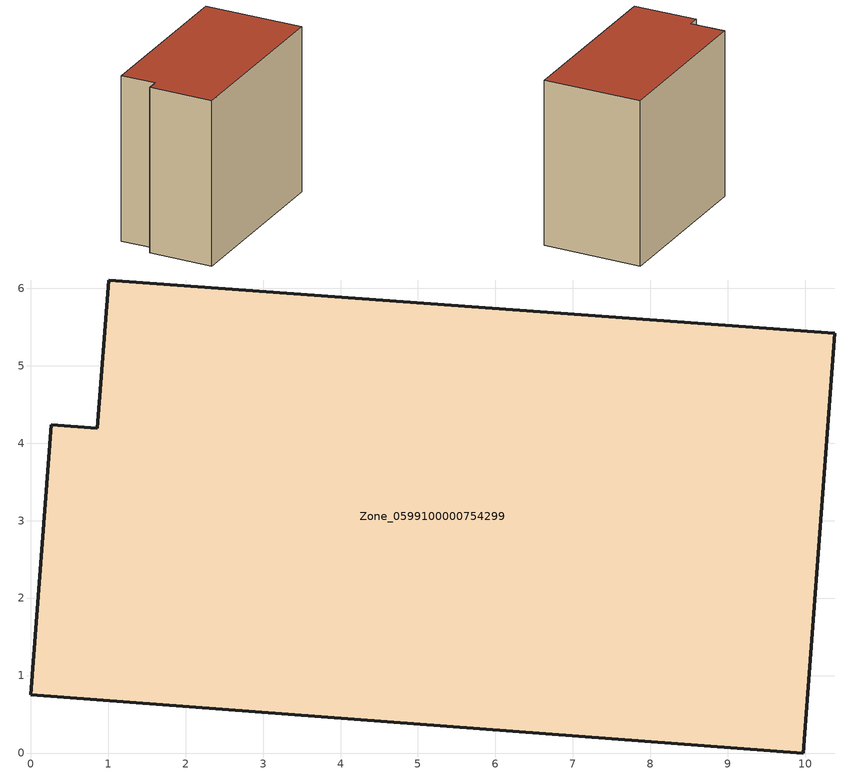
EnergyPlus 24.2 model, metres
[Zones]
Zone_0599100000754299
 floor ground (C_G): 9.97,0 0,0.75 0.26,4.24 0.86,4.19 1.01,6.11 10.38,5.42 z0
 wall outside (C_F): 0,0.75 9.97,0 10.38,5.42 1.01,6.11 0.86,4.19 0.26,4.24 0,0.75 z0:9.16
 roof outside (C_R): 0.26,4.24 0,0.75 9.97,0 10.38,5.42 1.01,6.11 0.86,4.19 z9.16
[BUILDING]
Pand.0599100000754299: North Axis=0; Terrain=City; Loads Convergence Tolerance Value=0.04; Temperature Convergence Tolerance Value=0.4; Solar Distribution=FullExterior; Maximum Number of Warmup Days=25; Minimum Number of Warmup Days=1
[Site:Location]
Rotterdam.The.Hague.AP_ZH_NLD Design_Conditions: Latitude=51.96; Longitude=4.45; Time Zone=1; Elevation=-4.5
[SITE:GROUNDTEMPERATURE:BUILDINGSURFACE]
18, 18, 18, 18, 18, 18, 18, 18, 18, 18, 18, 18
[MATERIAL] Thermal Absorptance=0.9; Solar Absorptance=0.7; Visible Absorptance=0.7
Name | Roughness | Thickness | Conductivity | Density | Specific Heat
G.TI.2006-2014 | MediumSmooth | 0.15 | 0.06 | 540 | 1210
F.TI.2006-2014 | Rough | 0.3 | 0.12 | 1920 | 840
R.TI.2006-2014 | MediumRough | 0.2 | 0.08 | 1500 | 1000
[CONSTRUCTION]
C_G: G.TI.2006-2014
C_F: F.TI.2006-2014
C_R: R.TI.2006-2014
[ZONE]
Zone_0599100000754299: Type=1; Multiplier=1; Ceiling Height=Autocalculate; Volume=Autocalculate; Floor Area=autocalculate; Part of Total Floor Area=Yes
[ZONEINFILTRATION:DESIGNFLOWRATE]
Infil_Zone_0599100000754299: Zone or ZoneList or Space or SpaceList=Zone_0599100000754299; Schedule=AlwaysOn; Design Flow Rate Calculation Method=Flow/Area; Flow Rate per Floor Area=0.0015; Constant Term Coefficient=1; Temperature Term Coefficient=0; Velocity Term Coefficient=0; Velocity Squared Term Coefficient=0
[HVACTEMPLATE:ZONE:IDEALLOADSAIRSYSTEM]
Zone_0599100000754299: Maximum Heating Supply Air Temperature=50; Minimum Cooling Supply Air Temperature=13; Maximum Heating Supply Air Humidity Ratio=0.0156; Minimum Cooling Supply Air Humidity Ratio=0.0077; Heating Limit=NoLimit; Cooling Limit=NoLimit; Dehumidification Control Type=ConstantSensibleHeatRatio; Cooling Sensible Heat Ratio=0.7; Dehumidification Setpoint=60; Humidification Control Type=None; Humidification Setpoint=30; Outdoor Air Method=None; Outdoor Air Flow Rate per Person=0.00944; Outdoor Air Flow Rate per Zone Floor Area=0; Outdoor Air Flow Rate per Zone=0; Demand Controlled Ventilation Type=None; Outdoor Air Economizer Type=NoEconomizer; Heat Recovery Type=None; Sensible Heat Recovery Effectiveness=0.7; Latent Heat Recovery Effectiveness=0.65
[ZONECONTROL:THERMOSTAT]
ThermostatControl_Zone_0599100000754299: Zone or ZoneList=Zone_0599100000754299; Control Type Schedule=DualSetpointControlType; Control 1=Thermostat_Zone_0599100000754299; Temperature Difference Between Cutout And Setpoint=0
[THERMOSTATSETPOINT:DUALSETPOINT]
Thermostat_Zone_0599100000754299: Heating Setpoint Temperature Schedule=HeatingSetpoint_Zone_0599100000754299; Cooling Setpoint Temperature Schedule=CoolingSetpoint_Zone_0599100000754299
[SCHEDULE:COMPACT]
HeatingSetpoint_Zone_0599100000754299: Through: 12/31, For: AllDays, Until: 24:00, 21
CoolingSetpoint_Zone_0599100000754299: Through: 12/31, For: AllDays, Until: 24:00, 24
DualSetpointControlType: Through: 12/31, For: AllDays, Until: 24:00, 4
AlwaysOn: Through: 12/31, For: AllDays, Until: 24:00, 1
